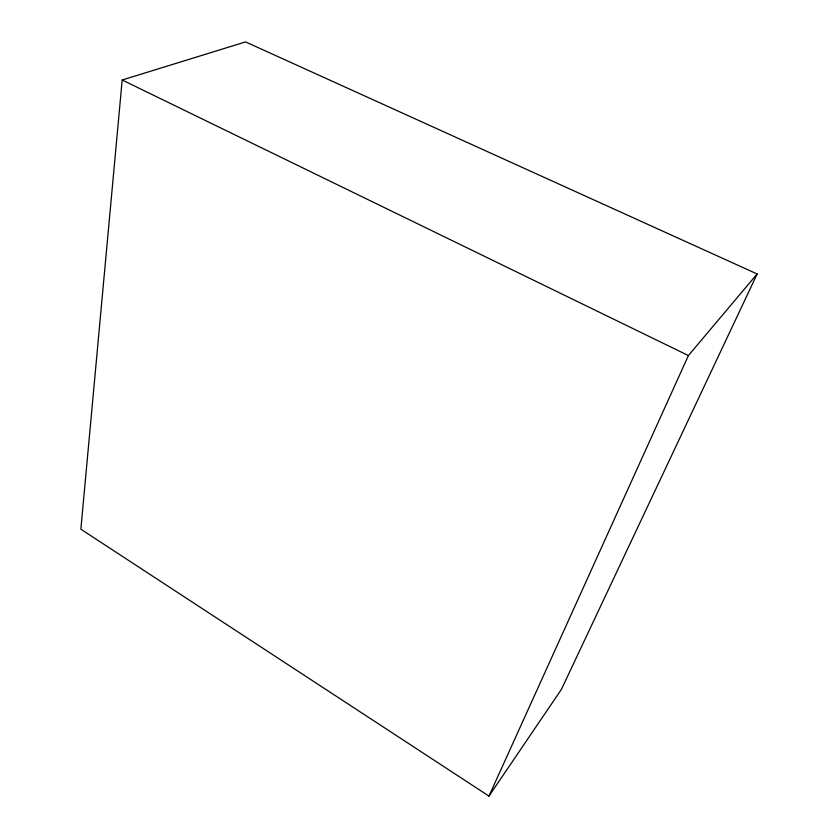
<?xml version="1.0" encoding="UTF-8"?>
<svg xmlns="http://www.w3.org/2000/svg" width="838" height="838" viewBox="0 0 838 838"><rect width="100%" height="100%" fill="white"/><g stroke="black" fill="none" stroke-linecap="round" stroke-linejoin="round"><path stroke-width="1.26" d="M122.191 79.998L80.857 529.197L488.963 796.1L561.397 689.412L757.143 273.974L245.544 41.9L122.191 79.998L688.407 355.553L757.143 273.974M488.963 796.1L688.407 355.553"/></g></svg>
